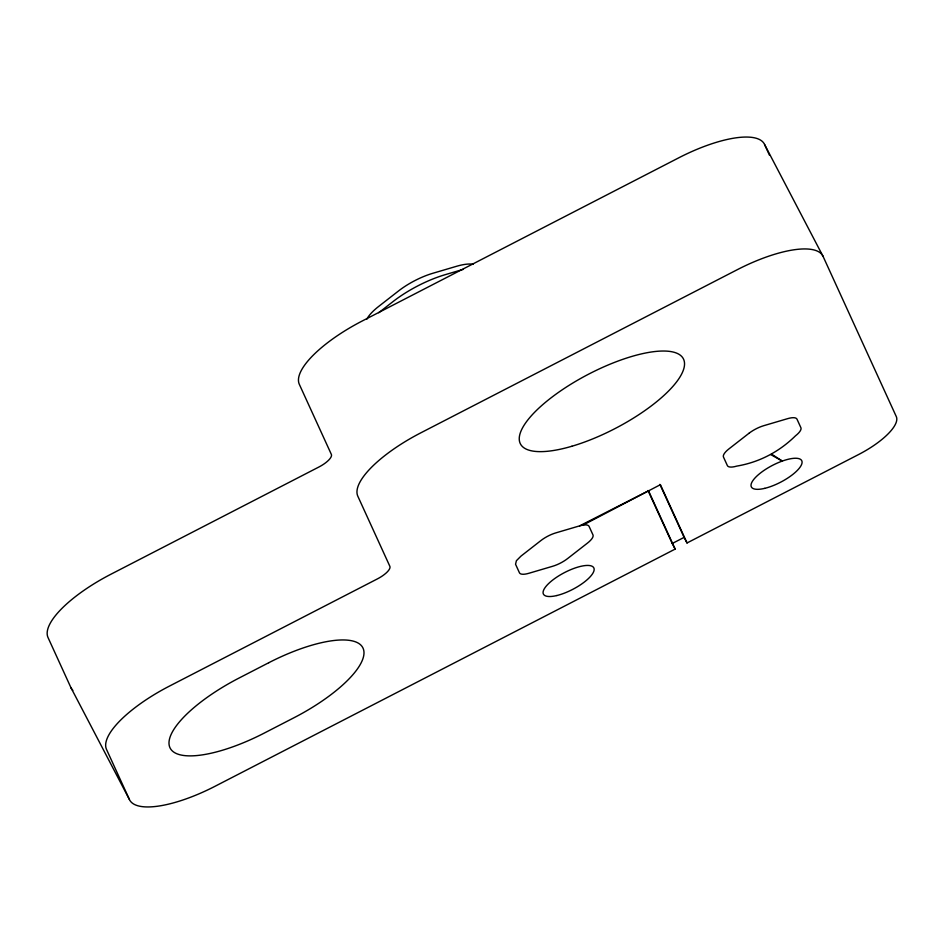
<?xml version="1.0" encoding="UTF-8"?>
<svg xmlns="http://www.w3.org/2000/svg" width="944" height="944" viewBox="0 0 944 944"><rect width="100%" height="100%" fill="white"/><g stroke="black" fill="none" stroke-linecap="round" stroke-linejoin="round"><path stroke-width="1.42" d="M378.721 312.735L393.129 301.502A58.493 19.234 -27.6 0 1 445.12 274.704L463.362 269.335M583.097 525.065L660.399 484.673L687.031 542.965L858.58 454.536A50.138 16.485 -27.6 0 0 896.281 416.552L823.074 256.39L764.581 144.503A83.556 27.482 -27.6 0 0 678.889 157.754L362.154 321.031A83.556 27.482 -27.6 0 0 299.331 384.338L331.356 454.406A16.709 5.499 -27.6 0 1 318.789 467.068L110.861 574.259A83.556 27.482 -27.6 0 0 48.038 637.566L70.906 687.61L129.411 799.497A83.556 27.482 -27.6 0 0 215.102 786.246L675.149 549.089L648.516 490.797L579.663 525.855L555.804 532.888A16.709 5.499 -27.6 0 0 540.947 540.534L520.994 556.099L516.392 560.724L515.554 564.252L519.448 572.784A16.709 5.499 -27.6 0 0 528.852 573.291L552.7 566.258A16.709 5.499 -27.6 0 0 567.556 558.6L587.522 543.048A16.709 5.499 -27.6 0 0 592.962 534.882L589.068 526.363A16.709 5.499 -27.6 0 0 583.097 525.065L579.663 525.855M675.149 549.089L672.234 543.496L684.117 537.372L659.891 484.378M770.729 454.571L782.269 461.061L771.531 454.099M684.117 537.372L687.031 542.965M764.581 144.503L769.466 155.182M648.009 490.502L672.234 543.496M129.411 799.497L106.53 749.453A83.556 27.482 -27.6 0 1 169.354 686.146L377.293 578.955A16.709 5.499 -27.6 0 0 389.848 566.294L357.835 496.225A83.556 27.482 -27.6 0 1 420.658 432.918L737.382 269.642A83.556 27.482 -27.6 0 1 823.074 256.39M473.345 264.332A38.433 12.638 -27.6 0 0 456.589 266.279L432.73 273.312A38.433 12.638 -27.6 0 0 398.569 290.929L378.615 306.481A38.433 12.638 -27.6 0 0 366.803 319.261M72.83 690.347A83.556 27.482 -27.6 0 1 70.906 687.61M748.887 433.355L728.921 448.907A16.709 5.499 -27.6 0 0 723.482 457.073L727.376 465.593A16.709 5.499 -27.6 0 0 736.78 466.1C759.247 462.312 779.225 451.787 795.45 435.857A16.709 5.499 -27.6 0 0 800.89 427.691L796.996 419.171A16.709 5.499 -27.6 0 0 787.591 418.664L763.731 425.697A16.709 5.499 -27.6 0 0 748.887 433.355M268.769 662.723L239.056 678.04A91.91 30.232 -27.6 0 0 169.955 747.683A91.91 30.232 -27.6 0 0 264.226 733.099L293.926 717.782A91.91 30.232 -27.6 0 0 363.027 648.15A91.91 30.232 -27.6 0 0 268.769 662.723M764.77 488.343A28.414 9.346 -27.6 0 0 802.058 461.769A28.414 9.346 -27.6 0 0 762.799 471.257A28.414 9.346 -27.6 0 0 764.77 488.343M556.83 595.534A28.414 9.346 -27.6 0 0 594.13 568.961A28.414 9.346 -27.6 0 0 554.86 578.448A28.414 9.346 -27.6 0 0 556.83 595.534M571.946 446.229A91.91 30.232 -27.6 0 0 683.574 359.227A91.91 30.232 -27.6 0 0 550.151 398.545A91.91 30.232 -27.6 0 0 571.946 446.229"/></g></svg>
